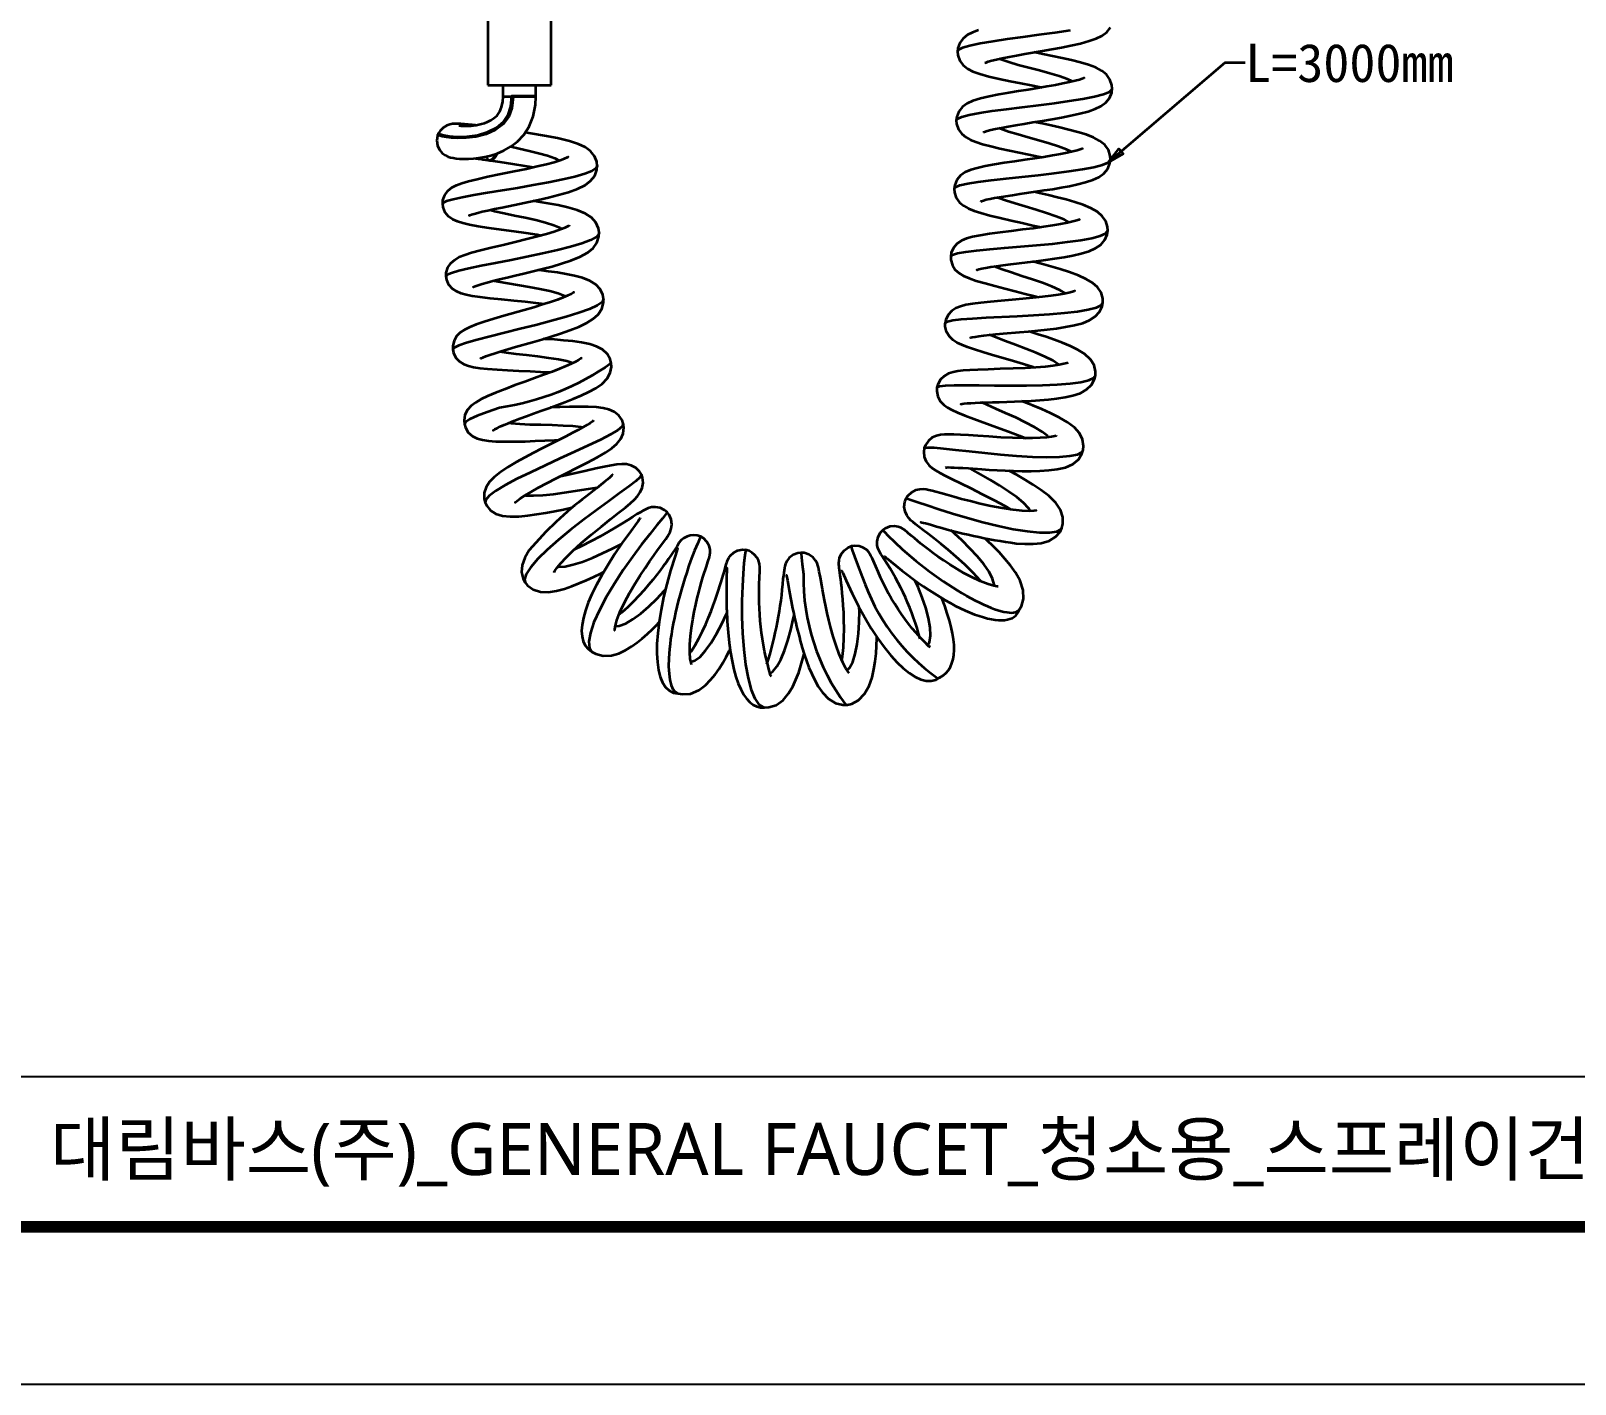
# Model space of a CAD drawing. Extents: x 0 to 651, y -1108 to -631.
# Drawn here: x 124.8 to 325.5, y -1108.5 to -932.7 of the extents above; entities that cross this region are included whole.
import ezdxf

# ---------------------------------------------------------------- set-up
doc = ezdxf.new("R2010")
doc.units = 0
doc.header["$LTSCALE"] = 10
doc.header["$MEASUREMENT"] = 0
doc.layers.get('0').update_dxf_attribs({"linetype": 'CONTINUOUS'})
doc.styles.add('Daelim Dimension', font='NanumGothic.ttf')
doc.styles.add('PDF FangSong', font='')
doc.styles.get('PDF FangSong').set_extended_font_data('FangSong')

msp = doc.modelspace()

# ---------------------------------------------------------------- linework, layer by layer
at = {"color": 5}
msp.add_line((10.47, -1068.52), (534.66, -1068.52), dxfattribs=at)
at = {"ltscale": 0.5}
msp.add_lwpolyline([(0, -1108.49), (651, -1108.49), (651, -631.49), (0, -631.49)], close=True, dxfattribs=at)
at = {"color": 5, "linetype": 'ByBlock', "lineweight": 200, "const_width": 1.5}
msp.add_lwpolyline([(10.47, -1088.06), (640.47, -1088.06), (640.47, -642.56), (10.47, -642.56)], close=True, dxfattribs=at)
at = {"color": 0, "linetype": 'Continuous', "lineweight": 35}
for points in [[(192.45, -939.74), (192.45, -927.52), (184.2, -927.52), (184.2, -939.74)], [(247.97, -932.6), (247.19, -932.89), (246.55, -933.22), (245.98, -933.67), (245.54, -934.25), (245.29, -934.94), (245.24, -935.38), (245.24, -935.38), (245.29, -935.87), (245.54, -936.57), (245.99, -937.16), (246.57, -937.62), (247.25, -937.96), (248.16, -938.29), (249.32, -938.62), (250.68, -938.94), (252.08, -939.23), (253.46, -939.5), (254.8, -939.77), (256.09, -940.02), (256.22, -940.05)], [(259.88, -932.65), (257.91, -932.95), (255.82, -933.23), (253.72, -933.52), (251.69, -933.79), (249.82, -934.07), (248.19, -934.34), (246.87, -934.62), (245.91, -934.89), (245.37, -935.17), (245.24, -935.38)], [(248.8, -936.85), (248.81, -936.85), (248.95, -936.79), (249.25, -936.68), (249.71, -936.55), (250.32, -936.4), (251.07, -936.24), (251.94, -936.06), (252.92, -935.88), (253.99, -935.69), (256.31, -935.29), (257.52, -935.07), (258.74, -934.85), (259.99, -934.6), (261.24, -934.32), (262.35, -934.01), (263.26, -933.7), (263.99, -933.34), (264.63, -932.87), (265.11, -932.26)], [(248.61, -945.86), (248.61, -945.86), (248.76, -945.8), (249.09, -945.69), (249.58, -945.56), (250.2, -945.42), (250.95, -945.27), (251.82, -945.11), (252.81, -944.94), (253.89, -944.76), (255.05, -944.57), (256.28, -944.38), (257.53, -944.17), (258.77, -943.94), (259.98, -943.71), (261.14, -943.45), (262.22, -943.16), (263.15, -942.84), (263.88, -942.48), (264.51, -942.02), (264.99, -941.42), (265.28, -940.69), (265.34, -940.19), (265.34, -940.19), (265.31, -939.73), (265.06, -939), (264.61, -938.37), (263.99, -937.87), (263.23, -937.47), (262.27, -937.1), (261.21, -936.79), (260.05, -936.49), (258.83, -936.22), (257.59, -935.96), (256.35, -935.71), (255.18, -935.48)], [(260.2, -939.28), (259.54, -938.97), (258.47, -938.6), (257.23, -938.22), (255.88, -937.86), (254.51, -937.5), (253.15, -937.13), (251.9, -936.77), (250.87, -936.41), (250.67, -936.32)], [(261.69, -938.81), (261.7, -938.8), (261.66, -938.82), (261.46, -938.91), (261.08, -939.04), (260.53, -939.19), (259.82, -939.37), (258.95, -939.55), (257.96, -939.74), (256.87, -939.94), (255.69, -940.14), (254.45, -940.34), (253.18, -940.54), (251.9, -940.76), (250.62, -940.98), (249.36, -941.23), (248.22, -941.5), (247.26, -941.79), (246.49, -942.15), (245.89, -942.58), (245.43, -943.15), (245.15, -943.85), (245.09, -944.32), (245.09, -944.32), (245.13, -944.79), (245.37, -945.49), (245.79, -946.06), (246.33, -946.51), (246.93, -946.84), (247.64, -947.13), (248.51, -947.4), (249.56, -947.68), (250.76, -947.96), (252.01, -948.23), (253.28, -948.5), (254.52, -948.76), (255.72, -949.01), (256.24, -949.12)], [(177.82, -945.96), (177.82, -946.01), (178.02, -946.13), (178.49, -946.26), (179.2, -946.37), (180.22, -946.44), (181.49, -946.41), (182.87, -946.23), (184.23, -945.83), (185.37, -945.25), (186.24, -944.5), (186.84, -943.62), (187.22, -942.52), (187.34, -941.13), (190.46, -941.07)], [(180.43, -944.99), (180.46, -944.99), (180.58, -945.01), (180.75, -945.03), (180.96, -945.04), (181.2, -945.05), (181.46, -945.05), (181.74, -945.04), (182.04, -945.02), (182.36, -944.99), (182.69, -944.94), (183.04, -944.87), (183.41, -944.78), (183.79, -944.67), (184.19, -944.51), (184.6, -944.31), (185.01, -944.04), (185.41, -943.67), (185.76, -943.19), (186.01, -942.59), (186.15, -941.88), (186.19, -941.27), (186.19, -939.74)], [(184.2, -939.74), (192.45, -939.74)], [(190.47, -941.27), (190.47, -939.74)], [(245.09, -944.32), (245.23, -944.11), (245.79, -943.85), (246.78, -943.6), (248.14, -943.34), (249.77, -943.1), (251.63, -942.85), (253.67, -942.6), (255.77, -942.34), (257.84, -942.07), (259.79, -941.8), (261.55, -941.52), (263.03, -941.23), (264.2, -940.92), (264.99, -940.6), (265.33, -940.27), (265.34, -940.19)], [(177.82, -945.96), (177.67, -946.31), (177.57, -946.94), (177.66, -947.59), (177.92, -948.16), (178.28, -948.58), (178.68, -948.86), (179.05, -949.04), (179.38, -949.14), (179.71, -949.21), (180.1, -949.26), (180.55, -949.3), (181.09, -949.32), (181.7, -949.32), (182.36, -949.28), (183.06, -949.21), (183.81, -949.08), (184.6, -948.89), (185.44, -948.62), (186.31, -948.24), (187.19, -947.73), (188.07, -947.06), (188.88, -946.19), (189.58, -945.11), (190.11, -943.81), (190.41, -942.32), (190.46, -941.27)], [(187.51, -941.27), (187.35, -942.74), (186.93, -943.84), (186.19, -944.81), (185.2, -945.56), (183.98, -946.12), (182.66, -946.45), (181.41, -946.6), (180.34, -946.63), (179.5, -946.59), (178.83, -946.51), (178.27, -946.4), (177.9, -946.29), (177.73, -946.17), (177.73, -946.13)], [(187.51, -941.27), (186.19, -941.27)], [(190.47, -941.27), (187.51, -941.27)], [(182.63, -944.95), (182.19, -944.9), (181.66, -944.84), (181.17, -944.8), (180.72, -944.77), (180.31, -944.76), (179.94, -944.76), (179.62, -944.79), (179.28, -944.85), (178.87, -944.98), (178.44, -945.24), (178.01, -945.66), (177.73, -946.13)], [(248.27, -954.84), (248.27, -954.84), (248.37, -954.8), (248.62, -954.72), (248.99, -954.62), (249.47, -954.51), (250.04, -954.4), (250.72, -954.28), (251.51, -954.15), (252.38, -954.02), (253.33, -953.88), (255.42, -953.57), (256.52, -953.41), (257.63, -953.24), (258.73, -953.05), (259.8, -952.85), (260.87, -952.63), (261.9, -952.36), (262.82, -952.06), (263.6, -951.69), (264.26, -951.22), (264.76, -950.61), (265.06, -949.89), (265.13, -949.39), (265.13, -949.39), (265.1, -948.91), (264.85, -948.16), (264.38, -947.51), (263.71, -946.97), (262.9, -946.54), (261.95, -946.17), (260.88, -945.84), (259.73, -945.54), (258.56, -945.26), (257.41, -945), (256.25, -944.75), (255.26, -944.54)], [(198.42, -950.19), (198.42, -950.23), (198.42, -950.23), (198.37, -949.72), (198.08, -948.98), (197.56, -948.33), (196.86, -947.82), (196.02, -947.42), (194.84, -947.03), (193.26, -946.64), (191.57, -946.31), (189.81, -946.01), (189.07, -945.9)], [(260.07, -948.42), (259.42, -948.1), (258.38, -947.7), (257.16, -947.31), (255.83, -946.93), (254.45, -946.55), (253.12, -946.17), (251.89, -945.81), (250.82, -945.44), (250.6, -945.34)], [(191.01, -959.27), (190.61, -959.2), (189.19, -958.99), (187.62, -958.76), (185.99, -958.54), (184.4, -958.31), (182.98, -958.1), (181.84, -957.89), (180.95, -957.69), (180.26, -957.48), (179.67, -957.21), (179.12, -956.81), (178.68, -956.28), (178.41, -955.61), (178.35, -955.16), (178.35, -955.16), (178.39, -954.7), (178.62, -954.02), (179.01, -953.47), (179.52, -953.05), (180.14, -952.72), (180.85, -952.46), (181.7, -952.21), (182.81, -951.94), (184.23, -951.63), (185.91, -951.28), (187.64, -950.93), (189.23, -950.6), (190.63, -950.29), (191.83, -950), (192.83, -949.73), (193.62, -949.49), (194.2, -949.28), (194.55, -949.12), (194.66, -949.06), (194.65, -949.06)], [(184.3, -949.5), (184.33, -949.5), (184.63, -949.43), (184.94, -949.18), (185.21, -948.77), (185.25, -948.68)], [(184.45, -949.52), (184.55, -949.53), (184.85, -949.42), (185.14, -949.13), (185.42, -948.66), (185.44, -948.62)], [(187.2, -947.73), (188.27, -947.97), (189.57, -948.26), (190.8, -948.57), (191.98, -948.9), (192.91, -949.24), (193.49, -949.53)], [(261.47, -947.98), (261.48, -947.98), (261.43, -948), (261.2, -948.1), (260.8, -948.23), (260.24, -948.38), (259.51, -948.55), (258.63, -948.72), (257.61, -948.9), (256.48, -949.09), (255.27, -949.27), (253.98, -949.46), (252.66, -949.65), (251.33, -949.85), (250.04, -950.06), (248.84, -950.28), (247.81, -950.51), (246.96, -950.76), (246.25, -951.07), (245.63, -951.5), (245.17, -952.06), (244.88, -952.74), (244.82, -953.2)], [(198.42, -950.23), (198.3, -950.52), (197.75, -950.9), (196.82, -951.27), (195.54, -951.65), (193.97, -952.02), (192.12, -952.4), (190.12, -952.76), (188.09, -953.11), (186.09, -953.44), (184.18, -953.75), (182.4, -954.05), (180.9, -954.32), (179.7, -954.58), (178.86, -954.82), (178.42, -955.04), (178.35, -955.16)], [(181.82, -956.65), (181.81, -956.66), (181.87, -956.63), (182.09, -956.55), (182.43, -956.45), (182.9, -956.32), (183.49, -956.17), (184.21, -956.01), (185.08, -955.82), (186.06, -955.62), (188.32, -955.16), (189.53, -954.91), (190.78, -954.64), (192.08, -954.35), (193.41, -954.01), (194.69, -953.64), (195.87, -953.21), (196.85, -952.73), (197.57, -952.19), (198.1, -951.51), (198.38, -950.73), (198.42, -950.23)], [(182.62, -949.26), (182.64, -949.26), (182.94, -949.3), (183.26, -949.34), (183.58, -949.39), (183.91, -949.44), (185.76, -949.72), (187.43, -949.97), (189.03, -950.22), (190.13, -950.4)], [(184.04, -949.2), (184.27, -949.45), (184.37, -949.49)], [(244.82, -953.2), (244.98, -952.99), (245.57, -952.76), (246.58, -952.53), (247.95, -952.31), (249.64, -952.1), (251.55, -951.88), (253.61, -951.66), (255.72, -951.43), (257.8, -951.19), (259.76, -950.94), (261.5, -950.68), (262.96, -950.39), (264.08, -950.09), (264.81, -949.78), (265.12, -949.45), (265.13, -949.39)], [(182.32, -965.95), (182.31, -965.96), (182.36, -965.93), (182.59, -965.84), (182.96, -965.71), (183.47, -965.56), (184.11, -965.38), (184.88, -965.18), (185.75, -964.97), (186.72, -964.74), (187.77, -964.49), (188.9, -964.22), (190.09, -963.93), (191.32, -963.62), (192.57, -963.29), (193.8, -962.93), (195.01, -962.53), (196.18, -962.06), (197.2, -961.5), (197.9, -960.91), (198.4, -960.21), (198.65, -959.41), (198.68, -958.91), (198.68, -958.91), (198.6, -958.38), (198.26, -957.61), (197.67, -956.95), (196.88, -956.43), (195.82, -955.99), (194.61, -955.64), (193.34, -955.35), (192.05, -955.11), (190.75, -954.89), (190.08, -954.79)], [(244.37, -962), (244.6, -961.77), (245.26, -961.57), (246.31, -961.38), (247.73, -961.21), (249.43, -961.05), (251.37, -960.88), (253.44, -960.71), (255.53, -960.53), (257.59, -960.34), (259.53, -960.12), (261.26, -959.88), (262.7, -959.62), (263.78, -959.33), (264.48, -959.01), (264.76, -958.64), (264.74, -958.16), (264.5, -957.41), (264.06, -956.75), (263.44, -956.21), (262.57, -955.72), (261.56, -955.3), (260.49, -954.95), (259.38, -954.62), (258.23, -954.32), (257.06, -954.03), (255.9, -953.76), (255.21, -953.6)], [(244.82, -953.2), (244.82, -953.2), (244.82, -953.2), (244.85, -953.68), (245.09, -954.39), (245.51, -954.98), (246.07, -955.44), (246.69, -955.77), (247.41, -956.06), (248.3, -956.34), (249.46, -956.66), (250.81, -956.99), (252.23, -957.32), (253.66, -957.64), (255.04, -957.96), (256.12, -958.21)], [(259.79, -957.59), (259.09, -957.21), (258.06, -956.79), (256.82, -956.37), (255.45, -955.94), (254.06, -955.53), (252.72, -955.13), (251.5, -954.74), (250.48, -954.38), (250.4, -954.34)], [(184.47, -955.95), (185.1, -956.12), (186.33, -956.39), (187.68, -956.66), (189.08, -956.95), (190.46, -957.26), (191.73, -957.59), (192.81, -957.93), (193.64, -958.29), (193.81, -958.41)], [(191.57, -968.19), (190.44, -968.05), (189.07, -967.9), (187.58, -967.75), (186.01, -967.6), (184.51, -967.45), (183.22, -967.29), (182.19, -967.14), (181.4, -966.98), (180.76, -966.81), (180.18, -966.57), (179.62, -966.19), (179.17, -965.68), (178.88, -965.02), (178.81, -964.58), (178.81, -964.58), (178.82, -964.11), (179.03, -963.42), (179.41, -962.86), (179.91, -962.42), (180.51, -962.07), (181.23, -961.78), (182.11, -961.5), (183.25, -961.18), (184.65, -960.83), (186.19, -960.47), (187.76, -960.09), (189.28, -959.72), (190.66, -959.37), (191.85, -959.04), (192.85, -958.74), (193.66, -958.47), (194.28, -958.22), (194.69, -958.02), (194.84, -957.93), (194.84, -957.92)], [(198.68, -958.91), (198.66, -959.04), (198.33, -959.45), (197.57, -959.87), (196.44, -960.31), (194.97, -960.75), (193.25, -961.19), (191.33, -961.63), (189.3, -962.06), (187.23, -962.47), (185.23, -962.86), (183.37, -963.23), (181.76, -963.57), (180.45, -963.88), (179.49, -964.16), (178.94, -964.4), (178.81, -964.58)], [(261.1, -957.19), (261.11, -957.19), (261.03, -957.23), (260.75, -957.33), (260.24, -957.48), (259.54, -957.65), (258.65, -957.82), (257.59, -958), (256.4, -958.17), (255.1, -958.35), (253.7, -958.52), (252.24, -958.7), (250.79, -958.87), (249.42, -959.06), (248.19, -959.26), (247.2, -959.46), (246.43, -959.67), (245.8, -959.94), (245.21, -960.33), (244.74, -960.87), (244.44, -961.54), (244.37, -962), (244.37, -962), (244.38, -962.45), (244.58, -963.14), (244.96, -963.72), (245.47, -964.18), (246.03, -964.52), (246.75, -964.84), (247.68, -965.16), (248.82, -965.49), (250.08, -965.83), (251.41, -966.18), (252.75, -966.52), (254.06, -966.85), (255.3, -967.17), (255.79, -967.31)], [(247.76, -963.74), (247.75, -963.74), (247.81, -963.72), (248.03, -963.66), (248.4, -963.57), (248.92, -963.47), (249.56, -963.36), (250.33, -963.25), (251.2, -963.14), (252.16, -963.02), (254.33, -962.75), (255.5, -962.61), (256.71, -962.45), (257.91, -962.28), (259.09, -962.09), (260.23, -961.87), (261.33, -961.62), (262.35, -961.31), (263.16, -960.94), (263.85, -960.47), (264.37, -959.85), (264.68, -959.13), (264.76, -958.64), (264.76, -958.64)], [(255.17, -976.44), (255.06, -976.4), (253.84, -976.01), (252.53, -975.62), (251.16, -975.21), (249.8, -974.81), (248.53, -974.43), (247.44, -974.08), (246.55, -973.78), (245.83, -973.49), (245.22, -973.21), (244.68, -972.86), (244.19, -972.39), (243.83, -971.81), (243.65, -971.11), (243.65, -970.65), (243.94, -970.43), (244.64, -970.28), (245.74, -970.15), (247.21, -970.04), (248.97, -969.94), (252.99, -969.76), (255.11, -969.64), (257.19, -969.51), (259.13, -969.34), (260.82, -969.14), (262.23, -968.91), (263.29, -968.63), (263.93, -968.31), (264.15, -967.98), (264.14, -967.48), (263.91, -966.69), (263.45, -965.99), (262.79, -965.41), (261.98, -964.93), (260.95, -964.47), (259.78, -964.04), (258.59, -963.66), (257.39, -963.31), (256.17, -962.98), (254.99, -962.67)], [(183.27, -975.26), (183.27, -975.26), (183.33, -975.22), (183.57, -975.11), (183.96, -974.96), (184.49, -974.77), (185.15, -974.55), (185.93, -974.31), (186.82, -974.04), (187.81, -973.75), (190.03, -973.12), (191.22, -972.77), (192.43, -972.4), (193.64, -972.01), (194.87, -971.59), (196.04, -971.13), (197.07, -970.64), (197.91, -970.12), (198.57, -969.52), (199.04, -968.8), (199.26, -968), (199.26, -967.49), (199.26, -967.5), (199.17, -966.99), (198.81, -966.26), (198.23, -965.63), (197.46, -965.15), (196.52, -964.78), (195.48, -964.5), (194.39, -964.28), (193.26, -964.1), (192.1, -963.94), (190.95, -963.8), (190.7, -963.78)], [(185.02, -965.15), (185.56, -965.27), (186.82, -965.49), (189.6, -965.96), (190.97, -966.2), (192.26, -966.48), (193.36, -966.78), (194.21, -967.1), (194.35, -967.19)], [(259.29, -966.81), (259.28, -966.8), (258.53, -966.36), (257.52, -965.9), (256.31, -965.44), (254.98, -964.99), (253.61, -964.54), (252.27, -964.1), (251.05, -963.68), (250.03, -963.3)], [(195.4, -966.66), (195.4, -966.66), (195.31, -966.73), (195.04, -966.88), (194.6, -967.09), (194, -967.34), (193.26, -967.62), (192.37, -967.93), (191.34, -968.26), (190.19, -968.61), (188.96, -968.97), (186.31, -969.73), (184.98, -970.12), (183.76, -970.5), (182.72, -970.86), (181.87, -971.19), (181.19, -971.52), (180.63, -971.9), (180.16, -972.37), (179.83, -972.95), (179.67, -973.63), (179.68, -974.09), (179.68, -974.09), (179.77, -974.51), (180.08, -975.15), (180.54, -975.64), (181.11, -976), (181.7, -976.22), (182.36, -976.38), (183.16, -976.5), (184.18, -976.61), (185.41, -976.7), (186.79, -976.78), (188.26, -976.85), (189.71, -976.92), (191.06, -976.98), (192.3, -977.05), (192.33, -977.06)], [(260.51, -966.46), (260.51, -966.46), (260.44, -966.49), (260.17, -966.59), (259.71, -966.71), (259.09, -966.85), (258.31, -966.99), (257.36, -967.13), (256.27, -967.26), (255.05, -967.39), (253.74, -967.51), (252.35, -967.64), (250.92, -967.76), (249.53, -967.88), (248.27, -968.01), (247.19, -968.15), (246.32, -968.3), (245.64, -968.48), (245.05, -968.71), (244.49, -969.08), (244.04, -969.59), (243.74, -970.23), (243.65, -970.65), (243.65, -970.65)], [(199.26, -967.5), (199.06, -967.93), (198.44, -968.37), (197.43, -968.83), (196.06, -969.33), (194.38, -969.86), (192.48, -970.38), (190.45, -970.91), (188.4, -971.42), (186.38, -971.92), (184.5, -972.39), (182.84, -972.82), (181.46, -973.22), (180.45, -973.56), (179.85, -973.86), (179.68, -974.09)], [(246.93, -972.56), (246.92, -972.56), (246.97, -972.55), (247.17, -972.5), (247.53, -972.43), (248.03, -972.35), (248.65, -972.27), (249.4, -972.19), (250.24, -972.11), (251.19, -972.03), (253.32, -971.85), (254.48, -971.74), (255.67, -971.63), (256.88, -971.5), (258.09, -971.35), (259.3, -971.16), (260.47, -970.93), (261.52, -970.65), (262.41, -970.29), (263.15, -969.82), (263.71, -969.21), (264.05, -968.48), (264.15, -967.98), (264.15, -967.98)], [(184.9, -984.6), (184.89, -984.6), (184.95, -984.56), (185.14, -984.44), (185.44, -984.29), (185.83, -984.1), (186.32, -983.89), (186.91, -983.64), (187.61, -983.37), (188.38, -983.07), (189.23, -982.75), (190.15, -982.42), (191.12, -982.07), (192.13, -981.7), (193.18, -981.31), (194.23, -980.91), (195.29, -980.5), (196.33, -980.06), (197.33, -979.6), (198.26, -979.1), (199.08, -978.53), (199.74, -977.85), (200.13, -977.12), (200.29, -976.34), (200.26, -975.86), (200.26, -975.87), (200.13, -975.35), (199.72, -974.65), (199.11, -974.08), (198.35, -973.68), (197.46, -973.39), (196.39, -973.17), (195.25, -973.01), (194.07, -972.9), (192.87, -972.8), (191.66, -972.73), (191.39, -972.72)], [(242.57, -979.04), (242.59, -979), (242.92, -978.86), (243.67, -978.77), (244.81, -978.73), (246.3, -978.72), (248.07, -978.74), (250.04, -978.76), (252.12, -978.77), (254.22, -978.77), (256.28, -978.73), (258.19, -978.65), (259.89, -978.52), (261.29, -978.33), (262.33, -978.08), (262.96, -977.77), (263.17, -977.45), (263.18, -976.94), (262.99, -976.13), (262.53, -975.37), (261.77, -974.67), (260.89, -974.12), (259.93, -973.65), (258.9, -973.22), (257.85, -972.83), (256.78, -972.46), (255.72, -972.12), (254.67, -971.79), (254.5, -971.74)], [(258.44, -976.09), (258.37, -976.02), (257.63, -975.53), (256.64, -975.02), (255.46, -974.51), (254.14, -973.99), (252.8, -973.49), (251.49, -973.01), (250.28, -972.55), (249.42, -972.19)], [(185.79, -974.35), (186.58, -974.48), (187.85, -974.65), (189.23, -974.8), (190.69, -974.97), (192.12, -975.15), (193.41, -975.35), (194.5, -975.58), (195.26, -975.84)], [(196.38, -975.21), (196.38, -975.21), (196.31, -975.27), (196.04, -975.44), (195.62, -975.67), (195.06, -975.94), (194.37, -976.25), (193.54, -976.59), (192.57, -976.97), (191.47, -977.38), (190.29, -977.82), (189.03, -978.27), (187.74, -978.74), (186.45, -979.23), (185.23, -979.71), (184.18, -980.15), (183.34, -980.56), (182.65, -980.96), (182.07, -981.39), (181.58, -981.93), (181.25, -982.57), (181.13, -983.31), (181.17, -983.79), (181.17, -983.79), (181.3, -984.22), (181.68, -984.85), (182.21, -985.33), (182.85, -985.65), (183.53, -985.84), (184.29, -985.96), (185.24, -986.03), (186.44, -986.06), (187.74, -986.05), (189.06, -986.02), (190.36, -985.97), (192.87, -985.88), (193.41, -985.86)], [(259.57, -975.8), (259.57, -975.81), (259.44, -975.86), (259.07, -975.96), (258.46, -976.09), (257.64, -976.21), (256.62, -976.33), (255.42, -976.42), (254.04, -976.5), (252.46, -976.57), (250.79, -976.62), (249.22, -976.67), (247.9, -976.71), (246.85, -976.76), (245.99, -976.83), (245.28, -976.91), (244.67, -977.02), (244.08, -977.21), (243.51, -977.53), (243.02, -978), (242.68, -978.62), (242.57, -979.04), (242.57, -979.04), (242.54, -979.5), (242.68, -980.2), (243, -980.79), (243.45, -981.28), (243.96, -981.63), (244.53, -981.94), (245.25, -982.27), (246.19, -982.64), (247.37, -983.09), (250.32, -984.16), (251.87, -984.73), (253.33, -985.3), (254.07, -985.61)], [(245.67, -981.18), (245.66, -981.19), (245.68, -981.18), (245.85, -981.15), (246.12, -981.11), (246.49, -981.08), (246.96, -981.04), (247.53, -981.01), (248.19, -980.98), (248.95, -980.96), (249.78, -980.93), (250.68, -980.91), (251.64, -980.88), (252.67, -980.84), (253.74, -980.8), (254.83, -980.75), (255.95, -980.68), (257.07, -980.58), (258.17, -980.46), (259.23, -980.3), (260.24, -980.08), (261.22, -979.75), (262.03, -979.3), (262.66, -978.69), (263.05, -977.96), (263.17, -977.45)], [(263.17, -977.45), (263.17, -977.45), (263.17, -977.4), (263.17, -977.4)], [(240.93, -986.9), (240.99, -986.85), (241.4, -986.8), (242.23, -986.83), (243.43, -986.94), (244.97, -987.11), (246.78, -987.31), (248.78, -987.53), (250.84, -987.73), (252.93, -987.89), (254.98, -988.01), (256.87, -988.07), (258.51, -988.04), (259.84, -987.92), (260.83, -987.71), (261.42, -987.41), (261.59, -987.14), (261.64, -986.63), (261.51, -985.79), (261.1, -984.97), (260.43, -984.23), (259.5, -983.54), (258.45, -982.92), (257.33, -982.37), (256.19, -981.86), (255.04, -981.38), (253.91, -980.93), (253.58, -980.81)], [(257.05, -985.48), (256.92, -985.32), (256.23, -984.77), (255.27, -984.17), (254.1, -983.56), (252.82, -982.94), (251.49, -982.34), (250.24, -981.79), (249.08, -981.28), (248.45, -980.98)], [(187.77, -993.97), (187.76, -993.98), (187.8, -993.94), (188.01, -993.75), (188.42, -993.44), (189.03, -993.04), (189.83, -992.56), (190.79, -992.02), (191.9, -991.43), (193.12, -990.8), (194.42, -990.14), (195.78, -989.46), (197.17, -988.75), (198.45, -988.07), (199.5, -987.46), (200.33, -986.9), (200.98, -986.35), (201.5, -985.7), (201.81, -984.98), (201.9, -984.2), (201.82, -983.72), (201.82, -983.72), (201.66, -983.27), (201.22, -982.64), (200.64, -982.18), (199.96, -981.88), (199.22, -981.7), (198.34, -981.58), (197.26, -981.53), (196.08, -981.52), (194.83, -981.54), (193.56, -981.57), (192.35, -981.62)], [(197.95, -983.32), (197.95, -983.33), (197.81, -983.44), (197.53, -983.64), (197.14, -983.89), (196.62, -984.19), (195.99, -984.53), (195.24, -984.93), (194.37, -985.37), (193.41, -985.86), (192.36, -986.39), (191.25, -986.95), (190.13, -987.52), (189.01, -988.12), (187.9, -988.73), (186.82, -989.38), (185.85, -990.02), (185.03, -990.67), (184.44, -991.27), (184, -991.95), (183.76, -992.7), (183.75, -993.47), (183.87, -993.95), (183.87, -993.95), (184.07, -994.39), (184.58, -994.99), (185.25, -995.43), (186.12, -995.7), (187.14, -995.8), (188.25, -995.77), (189.43, -995.66), (190.6, -995.5), (191.77, -995.31), (192.92, -995.09), (194.04, -994.87), (195.12, -994.63), (195.24, -994.61)], [(201.82, -983.72), (201.68, -984.09), (201.12, -984.56), (200.15, -985.14), (198.85, -985.82), (197.26, -986.58), (195.47, -987.4), (193.59, -988.26), (191.65, -989.15), (189.75, -990.05), (188, -990.91), (186.47, -991.73), (185.26, -992.46), (184.4, -993.09), (183.94, -993.6), (183.87, -993.95)], [(186.99, -983.61), (187.24, -983.65), (188.38, -983.75), (189.68, -983.81), (191.11, -983.85), (192.58, -983.89), (194, -983.94), (195.27, -984.02), (196.31, -984.14), (196.58, -984.21)], [(258.06, -985.28), (258.06, -985.29), (257.88, -985.34), (257.46, -985.43), (256.83, -985.51), (256, -985.57), (254.99, -985.61), (253.79, -985.61), (252.38, -985.57), (250.86, -985.5), (249.33, -985.41), (247.91, -985.32), (246.66, -985.23), (245.62, -985.17), (244.79, -985.13), (244.12, -985.11), (243.56, -985.12), (243.05, -985.17), (242.51, -985.29), (241.97, -985.54), (241.47, -985.94), (241.08, -986.51), (240.93, -986.9), (240.93, -986.9), (240.86, -987.36), (240.93, -988.05), (241.18, -988.65), (241.55, -989.14), (241.97, -989.51), (242.42, -989.81), (242.97, -990.13), (243.67, -990.5), (244.56, -990.94), (245.65, -991.47), (246.97, -992.11), (248.47, -992.86), (249.99, -993.65), (251.38, -994.41), (252.16, -994.87)], [(243.68, -989.41), (243.69, -989.4), (243.82, -989.4), (244.05, -989.39), (244.38, -989.4), (244.8, -989.41), (245.32, -989.44), (245.95, -989.47), (246.68, -989.52), (248.4, -989.64), (249.36, -989.7), (250.38, -989.76), (251.43, -989.81), (252.52, -989.86), (253.65, -989.88), (254.8, -989.89), (255.96, -989.86), (257.1, -989.78), (258.21, -989.64), (259.26, -989.4), (260.23, -988.97), (260.95, -988.39), (261.42, -987.66), (261.59, -987.14), (261.59, -987.13)], [(261.59, -987.14), (261.59, -987.14)], [(192.83, -1003.06), (192.83, -1003.05), (192.94, -1002.85), (193.23, -1002.42), (193.71, -1001.84), (194.39, -1001.11), (195.28, -1000.24), (196.41, -999.22), (197.69, -998.13), (199, -997.07), (200.21, -996.1), (201.25, -995.28), (202.09, -994.6), (202.74, -994.05), (203.26, -993.57), (203.67, -993.13), (204.03, -992.64), (204.29, -992.05), (204.41, -991.41), (204.32, -990.71), (204.17, -990.31), (204.17, -990.31), (203.94, -989.93), (203.43, -989.45), (202.85, -989.14), (202.22, -989), (201.62, -988.97), (200.99, -989.03), (200.26, -989.14), (199.35, -989.31), (198.25, -989.55), (196.99, -989.83), (195.64, -990.14), (194.27, -990.44), (193.5, -990.61)], [(204.17, -990.31), (204.18, -990.35), (204.01, -990.66), (203.44, -991.18), (202.54, -991.88), (201.34, -992.76), (199.92, -993.78), (198.35, -994.94), (196.68, -996.19), (194.98, -997.51), (193.38, -998.83), (191.94, -1000.11), (190.73, -1001.3), (189.8, -1002.36), (189.2, -1003.26), (188.97, -1003.95), (189.05, -1004.35)], [(254.67, -995.08), (254.46, -994.7), (253.83, -994.02), (252.95, -993.29), (251.89, -992.53), (250.71, -991.77), (249.48, -991.03), (248.28, -990.34), (247.19, -989.71), (246.91, -989.54)], [(189.05, -993.03), (189.16, -993.05), (190.15, -993.07), (191.36, -993.01), (192.75, -992.86), (194.2, -992.66), (195.63, -992.44), (196.99, -992.23), (198.18, -992.06), (198.45, -992.03)], [(255.46, -995.01), (255.47, -995), (255.45, -995.01), (255.15, -995.05), (254.54, -995.08), (253.65, -995.04), (252.47, -994.92), (251.05, -994.7), (249.58, -994.42), (248.19, -994.12), (246.93, -993.81), (245.78, -993.51), (244.76, -993.23), (243.85, -992.98), (243.08, -992.77), (242.45, -992.59), (241.95, -992.46), (241.53, -992.36), (241.16, -992.29), (240.78, -992.25), (240.31, -992.26), (239.8, -992.37), (239.25, -992.66), (238.77, -993.12), (238.56, -993.46), (238.56, -993.46)], [(200.73, -1010.57), (200.72, -1010.57), (200.73, -1010.4), (200.8, -1009.95), (201, -1009.24), (201.38, -1008.23), (201.97, -1006.97), (202.66, -1005.67), (203.35, -1004.5), (204.01, -1003.45), (204.64, -1002.5), (205.23, -1001.63), (205.79, -1000.84), (206.28, -1000.16), (206.7, -999.58), (207.05, -999.1), (207.33, -998.71), (207.55, -998.39), (207.73, -998.09), (207.9, -997.76), (208.05, -997.33), (208.13, -996.8), (208.05, -996.17), (207.77, -995.55), (207.52, -995.23), (207.52, -995.23), (207.19, -994.95), (206.6, -994.65), (205.99, -994.55), (205.47, -994.59), (205.04, -994.72), (204.69, -994.87), (204.37, -995.04), (204.01, -995.25), (203.59, -995.5), (203.07, -995.82), (202.44, -996.21), (201.69, -996.68), (200.82, -997.2), (199.87, -997.77), (198.81, -998.37), (197.65, -999), (196.39, -999.64), (195.48, -1000.06)], [(207.52, -995.23), (207.52, -995.24), (207.36, -995.5), (206.91, -996.06), (206.19, -996.92), (205.27, -998.06), (204.19, -999.44), (203.02, -1001), (201.82, -1002.7), (200.66, -1004.48), (199.61, -1006.26), (198.71, -1007.96), (198.01, -1009.53), (197.55, -1010.9), (197.35, -1012.03), (197.42, -1012.87), (197.74, -1013.35)], [(248.32, -1004.23), (248.23, -1004.12), (247.28, -1003.08), (246.18, -1002.01), (245.09, -1001.01), (244.04, -1000.12), (243.08, -999.33), (242.2, -998.64), (241.43, -998.05), (240.78, -997.55), (240.24, -997.14), (239.82, -996.81), (239.48, -996.53), (239.2, -996.28), (238.93, -996), (238.65, -995.62), (238.44, -995.14), (238.33, -994.53), (238.4, -993.86), (238.56, -993.46), (238.69, -993.46), (239.2, -993.6), (240.08, -993.9), (241.3, -994.32), (242.82, -994.83), (244.59, -995.39), (246.53, -995.96), (248.52, -996.51), (250.54, -997), (252.5, -997.41), (254.31, -997.7), (255.92, -997.87), (257.23, -997.88), (258.17, -997.73), (258.71, -997.43), (258.82, -997.25)], [(204.02, -995.95), (204.02, -995.96), (203.97, -996.04), (203.88, -996.17), (203.74, -996.37), (203.57, -996.62), (203.35, -996.92), (202.79, -997.69)], [(250.54, -1004.86), (250.39, -1004.86), (249.95, -1004.79), (249.22, -1004.58), (248.21, -1004.19), (247.13, -1003.68), (246.09, -1003.13), (245.14, -1002.58), (244.27, -1002.03), (243.48, -1001.51), (242.75, -1001), (242.09, -1000.53), (241.49, -1000.08), (240.94, -999.66), (240.46, -999.27), (240.03, -998.93), (239.65, -998.61), (239.33, -998.34), (238.84, -997.93), (238.65, -997.77), (238.49, -997.64), (238.34, -997.52), (238.16, -997.4), (237.91, -997.26), (237.55, -997.12), (237.05, -997.03), (236.45, -997.08), (235.85, -997.32), (235.53, -997.55)], [(211.89, -998.39), (211.78, -998.61), (211.49, -999.23), (211.08, -1000.22), (210.57, -1001.55)], [(249.99, -1004.8), (250.01, -1004.6), (249.81, -1003.86), (249.35, -1002.96), (248.67, -1001.98), (247.83, -1000.96), (246.87, -999.93), (245.85, -998.92), (244.85, -997.99), (244.39, -997.57)], [(253.27, -1007.9), (253.27, -1007.9), (253.57, -1007.41), (253.83, -1006.48), (253.79, -1005.37), (253.38, -1004.14), (252.79, -1003.07), (252.13, -1002.13), (251.41, -1001.26), (250.66, -1000.43), (249.89, -999.63), (249.12, -998.89), (248.84, -998.64)], [(193.35, -1002.28), (193.42, -1002.3), (194.26, -1002.26), (195.3, -1002.03), (196.51, -1001.65), (197.81, -1001.14), (199.13, -1000.56), (200.42, -999.94), (201.62, -999.34)], [(208.89, -999.92), (208.89, -999.92), (208.87, -999.97), (208.84, -1000.07), (208.79, -1000.23), (208.55, -1000.95)], [(210.47, -1013.53), (210.64, -1013.3), (211.15, -1012.48), (211.64, -1011.61), (212.1, -1010.68), (212.53, -1009.76), (212.9, -1008.89), (213.23, -1008.08), (213.51, -1007.33), (213.77, -1006.63), (213.99, -1005.98), (214.19, -1005.37), (214.37, -1004.81), (214.53, -1004.29), (214.68, -1003.82), (214.8, -1003.39), (214.91, -1003.01), (215.14, -1002.17), (215.2, -1001.97), (215.26, -1001.79), (215.32, -1001.61), (215.4, -1001.41), (215.53, -1001.15), (215.76, -1000.84), (216.12, -1000.5), (216.66, -1000.21), (217.31, -1000.08), (217.72, -1000.11), (217.68, -1000.27), (217.6, -1000.86), (217.49, -1001.84), (217.38, -1003.19), (217.29, -1004.84), (217.24, -1006.73), (217.24, -1008.8), (217.32, -1010.94), (217.48, -1013.04), (217.72, -1015.01), (218.05, -1016.78), (218.45, -1018.28), (218.92, -1019.44), (219.45, -1020.22), (220.03, -1020.57), (220.17, -1020.59)], [(235.8, -1000.96), (235.8, -1000.96), (235.85, -1001), (235.95, -1001.09), (236.11, -1001.22), (236.58, -1001.62)], [(189.1, -1004.41), (189.1, -1004.41), (189.05, -1004.35), (189.05, -1004.35), (189.39, -1004.75), (190.11, -1005.26), (191.04, -1005.55), (192.11, -1005.59), (193.16, -1005.43), (194.16, -1005.17), (195.13, -1004.84), (196.1, -1004.46), (197.06, -1004.05), (197.99, -1003.62), (198.88, -1003.18), (199.28, -1002.97)], [(230.2, -1002.84), (230.2, -1002.84), (230.22, -1002.88), (230.27, -1002.98), (230.33, -1003.12), (230.76, -1004.09)], [(200.79, -1010.03), (201.3, -1010), (202.13, -1009.69), (203.08, -1009.14), (204.09, -1008.39), (205.12, -1007.49), (206.16, -1006.49), (207.13, -1005.45), (207.3, -1005.26)], [(241.36, -1012.54), (241.59, -1012.09), (241.72, -1011.26), (241.68, -1010.2), (241.47, -1008.97), (241.12, -1007.65), (240.66, -1006.29), (240.13, -1004.96), (239.76, -1004.12)], [(210.6, -1014.66), (211.1, -1014.5), (211.79, -1014), (212.51, -1013.21), (213.23, -1012.2), (213.95, -1011.02), (214.63, -1009.72), (215.24, -1008.41), (215.27, -1008.33)], [(220.86, -1016.18), (221.26, -1015.93), (221.79, -1015.27), (222.3, -1014.34), (222.78, -1013.19), (223.21, -1011.89), (223.58, -1010.5), (223.91, -1009.12), (224.01, -1008.64)], [(230.89, -1015.75), (231.23, -1015.43), (231.63, -1014.66), (231.96, -1013.61), (232.21, -1012.36), (232.37, -1010.97), (232.46, -1009.51), (232.5, -1008.09), (232.49, -1007.64)], [(197.74, -1013.35), (197.74, -1013.35), (198.24, -1013.64), (199.19, -1013.9), (200.3, -1013.85), (201.26, -1013.56), (202.12, -1013.14), (202.9, -1012.66), (203.61, -1012.15), (204.29, -1011.61), (204.95, -1011.04), (205.58, -1010.45), (206.18, -1009.85), (206.45, -1009.57)], [(208.92, -1018.77), (208.92, -1018.77), (209.52, -1018.88), (210.54, -1018.8), (211.62, -1018.36), (212.49, -1017.71), (213.17, -1017.02), (213.75, -1016.3), (214.27, -1015.56), (214.76, -1014.79), (215.2, -1014.01), (215.63, -1013.2), (215.69, -1013.07)], [(220.18, -1020.59), (220.17, -1020.59), (220.74, -1020.56), (221.68, -1020.27), (222.58, -1019.64), (223.3, -1018.78), (223.84, -1017.87), (224.26, -1016.96), (224.61, -1016.05), (224.91, -1015.14), (225.17, -1014.22), (225.32, -1013.63)]]:
    msp.add_lwpolyline(points, dxfattribs=at)
at = {"color": 5, "linetype": 'Continuous', "lineweight": 35}
msp.add_lwpolyline([(264.81, -949.78), (280.01, -936.8), (282.63, -936.8)], dxfattribs=at)
at = {"color": 0, "linetype": 'Continuous', "lineweight": 35}
msp.add_lwpolyline([(264.81, -949.78), (266.19, -948.03), (266.76, -948.69)], close=True, dxfattribs=at)
for points in [[(200.26, -975.87, -0.117415), (185.75, -981.65), (184.14, -982.21), (182.84, -982.71), (181.88, -983.15), (181.32, -983.51), (181.17, -983.79)], [(200.4, -990.38), (200.4, -990.37), (200.39, -990.39), (200.28, -990.5), (200.07, -990.7), (199.77, -990.96), (199.39, -991.28), (198.92, -991.66), (198.36, -992.11), (197, -993.18, 0.055658), (189.61, -1000.14), (189.01, -1001.13), (188.66, -1002.1), (188.59, -1003.03), (188.79, -1003.87), (189.05, -1004.35)], [(240.5, -996.52), (240.49, -996.51), (240.5, -996.52), (240.62, -996.54), (240.81, -996.59), (241.08, -996.65), (241.42, -996.75), (241.85, -996.86, 0.041422), (252.89, -999.27), (254, -999.35), (255.06, -999.35), (256.13, -999.23), (257.16, -998.93), (257.99, -998.43), (258.57, -997.76), (258.82, -997.24), (258.82, -997.25), (258.95, -996.74), (258.94, -995.85), (258.63, -994.93), (258.01, -994.01), (257.1, -993.11), (256.13, -992.36), (255.1, -991.66), (254.03, -991), (252.96, -990.39), (251.94, -989.83)], [(210.7, -1015.05), (210.62, -1014.8), (210.53, -1014.29), (210.46, -1013.46), (210.47, -1012.41), (210.55, -1011.31), (210.68, -1010.23), (210.85, -1009.16), (211.03, -1008.15), (211.23, -1007.23), (211.42, -1006.39), (211.62, -1005.62), (211.81, -1004.9), (212, -1004.26), (212.17, -1003.67), (212.33, -1003.15), (212.48, -1002.68), (212.61, -1002.28), (212.82, -1001.65), (212.9, -1001.41), (212.97, -1001.2), (213.03, -1001), (213.08, -1000.77), (213.11, -1000.47), (213.1, -1000.07), (212.98, -999.58), (212.69, -999.06), (212.23, -998.59), (211.89, -998.39, 0.410269), (208.82, -999.63), (208.47, -1000.14), (208.25, -1000.47), (207.99, -1000.85), (207.7, -1001.27), (207.37, -1001.74), (207, -1002.25), (206.59, -1002.81), (206.14, -1003.4), (205.64, -1004.02), (205.1, -1004.68), (204.51, -1005.37), (203.86, -1006.09), (203.16, -1006.83), (202.41, -1007.56), (201.64, -1008.25), (201.26, -1008.55)], [(240.39, -1011.68, 0.081067), (235.72, -1001.33), (235.42, -1000.86), (235.3, -1000.68), (235.2, -1000.51), (235.1, -1000.35), (235.01, -1000.16), (234.9, -999.9), (234.81, -999.52), (234.79, -999.01), (234.93, -998.41), (235.25, -997.85), (235.53, -997.55), (235.54, -997.56), (235.74, -997.79), (236.24, -998.31), (237.04, -999.08), (238.12, -1000.07)], [(221.08, -1016.58), (220.96, -1016.39, -0.087526), (219.53, -1003.73), (219.55, -1002.84, 0.387198), (217.72, -1000.11)], [(231.19, -1016.15), (231.05, -1015.98), (230.74, -1015.53), (230.33, -1014.74), (229.87, -1013.66), (229.46, -1012.53), (229.11, -1011.39), (228.8, -1010.29), (228.54, -1009.26), (228.32, -1008.33), (228.14, -1007.46), (227.97, -1006.67), (227.83, -1005.94), (227.71, -1005.28), (227.6, -1004.69), (227.43, -1003.71), (227.36, -1003.31), (227.29, -1002.97), (227.23, -1002.67), (227.17, -1002.4), (227.1, -1002.14), (226.99, -1001.85), (226.8, -1001.49), (226.47, -1001.09), (225.95, -1000.72), (225.32, -1000.51), (224.91, -1000.49), (224.91, -1000.49), (224.49, -1000.54), (223.88, -1000.78), (223.39, -1001.17), (223.08, -1001.59), (222.91, -1001.95), (222.82, -1002.25), (222.76, -1002.51), (222.71, -1002.78), (222.67, -1003.08), (222.63, -1003.44), (222.57, -1003.88, -0.055651), (220.44, -1014.98)], [(224.91, -1000.49), (224.93, -1000.58), (224.99, -1001.09), (225.08, -1001.99), (225.22, -1003.26, 0.165076), (230.72, -1020.24), (230.95, -1020.24), (230.96, -1020.24)], [(230.22, -1014.5), (230.31, -1013.96), (230.43, -1012.78), (230.49, -1011.53), (230.51, -1010.34), (230.49, -1009.25), (230.46, -1008.26), (230.4, -1007.34), (230.34, -1006.51), (230.27, -1005.75), (230.2, -1005.07), (230.14, -1004.46), (230.07, -1003.92), (230.01, -1003.46), (229.92, -1002.74), (229.88, -1002.47), (229.86, -1002.24), (229.84, -1002.02), (229.83, -1001.8), (229.85, -1001.51), (229.92, -1001.13), (230.12, -1000.66), (230.5, -1000.18), (231.03, -999.8), (231.41, -999.65), (231.43, -999.72), (231.57, -1000.16), (231.85, -1000.99), (232.29, -1002.16), (232.88, -1003.62, 0.157167), (242.63, -1016.78), (242.98, -1016.68), (242.98, -1016.68), (242.99, -1016.67)], [(241.72, -1012.76), (241.49, -1012.63, -0.104507), (234.63, -1002.26), (234.32, -1001.57), (234.21, -1001.3), (234.1, -1001.08), (234, -1000.88), (233.89, -1000.67), (233.71, -1000.42), (233.45, -1000.13), (233.03, -999.84), (232.45, -999.62), (231.8, -999.58), (231.41, -999.65)], [(215.28, -1002.44), (215.28, -1002.44), (215.28, -1002.47), (215.28, -1002.55), (215.28, -1002.69), (215.25, -1003.64, 0.015826), (215.25, -1007.9)], [(223.01, -1003.42), (223.01, -1003.41), (223.02, -1003.42), (223.04, -1003.51), (223.07, -1003.65), (223.1, -1003.84), (223.15, -1004.07), (223.38, -1005.39, 0.027889), (225.08, -1012.84), (225.34, -1013.68), (225.63, -1014.53), (225.95, -1015.38), (226.3, -1016.22), (226.69, -1017.05), (227.15, -1017.85), (227.7, -1018.65), (228.49, -1019.46), (229.41, -1020.02), (230.35, -1020.25), (230.95, -1020.24), (230.95, -1020.24), (231.52, -1020.11), (232.4, -1019.64), (233.18, -1018.82), (233.77, -1017.76), (234.14, -1016.68), (234.38, -1015.63), (234.54, -1014.61), (234.66, -1013.6), (234.73, -1012.59), (234.77, -1011.58), (234.78, -1011.45)]]:
    msp.add_lwpolyline(points, format="xyb", dxfattribs=at)
for centre, major_axis, ratio, start_param, end_param in [((243.99, -973.17), (46.91, 39.63), 0.200829, 2.450077, 3.210089), ((215.42, -1000.16), (7.22, 18.47), 0.312461, 1.734907, 3.258441), ((242.85, -999.85), (-10.43, 8.04), 0.242136, 1.292472, 3.134849), ((213.13, -1005.14), (4.21, 13.62), 0.250173, 1.382243, 3.141503), ((239.66, -996.98), (-13.26, 11.55), 0.313866, 1.612159, 3.272259), ((235.31, -997.3), (-7.03, 19.73), 0.321806, 1.805049, 3.249643), ((180.77, -953.84), (-62.99, 62.26), 0.185615, 3.082808, 3.54855), ((228.04, -979.68), (8.55, 40.88), 0.233759, 2.380729, 3.212085)]:
    msp.add_ellipse(centre, major_axis=major_axis, ratio=ratio, start_param=start_param, end_param=end_param, dxfattribs=at)

# ---------------------------------------------------------------- texts
at = {"color": 0, "linetype": 'Continuous', "lineweight": 35, "insert": (282.63, -936.89), "char_height": 4.974, "attachment_point": 4, "style": 'PDF FangSong'}
msp.add_mtext('L=3000mm', dxfattribs=at)
at = {"color": 2, "insert": (127.34, -1074.57), "char_height": 6.7566, "width": 305.0527, "attachment_point": 1, "style": 'Daelim Dimension'}
msp.add_mtext('대림바스(주)_GENERAL FAUCET_청소용_스프레이건세트_DL P4069', dxfattribs=at)

doc.saveas('drawing.dxf')
